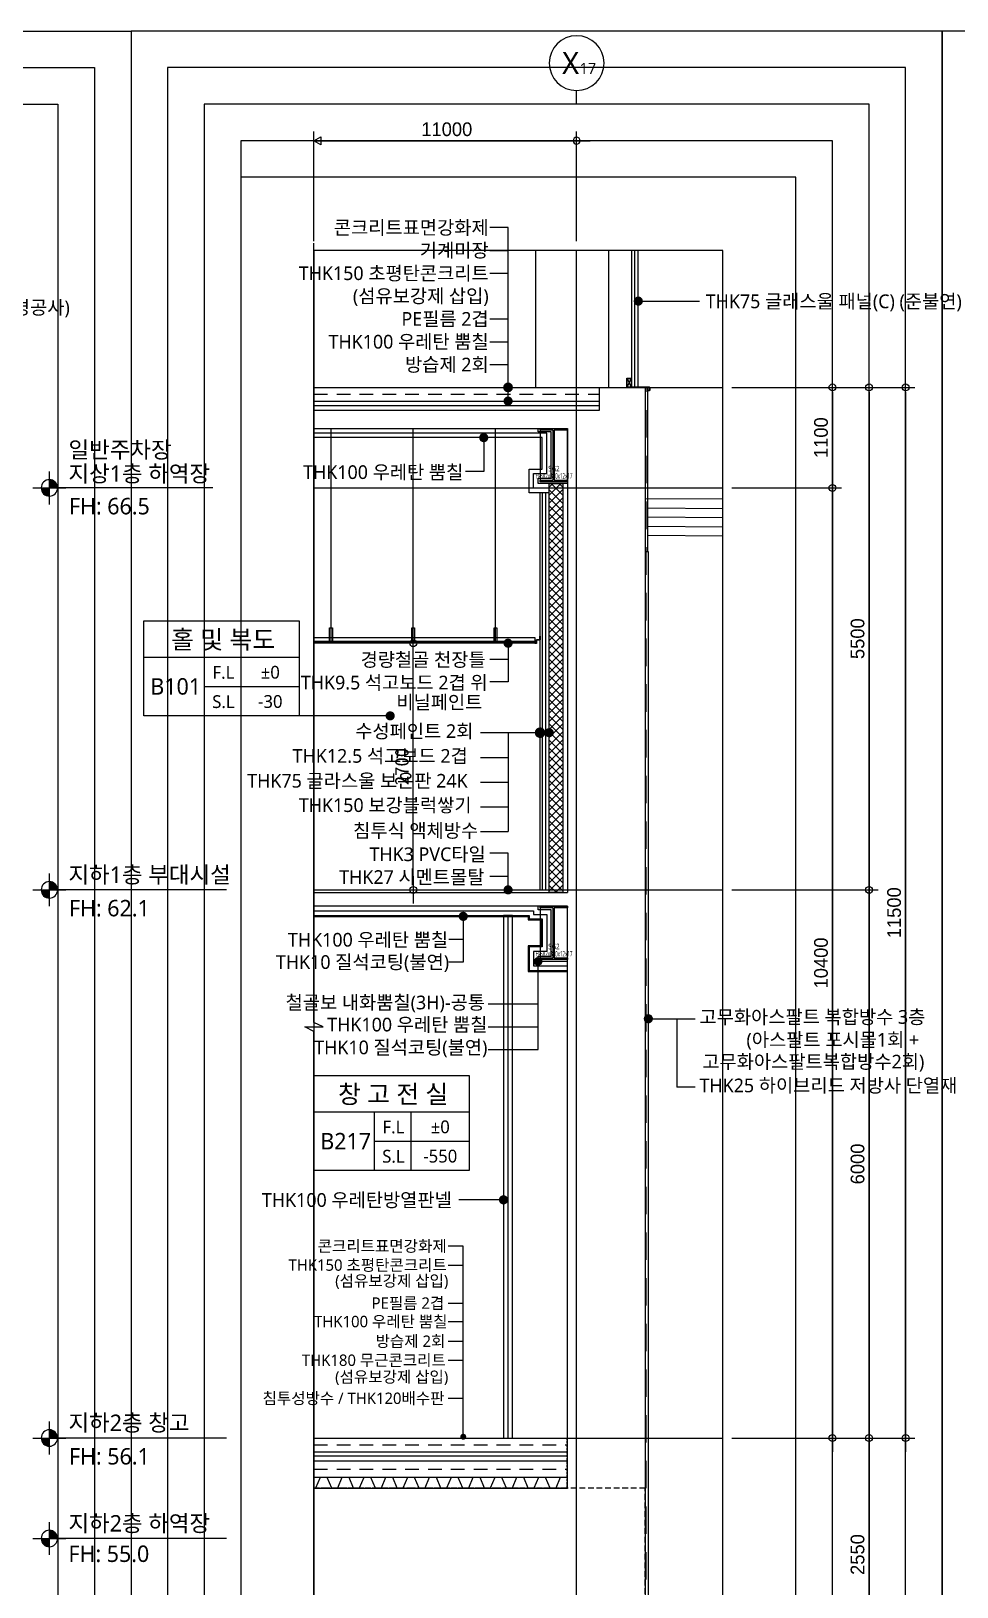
# Model space of a CAD drawing. Header units: millimetres. Extents: x 43197023 to 43466355, y 1341521 to 1420690.
# Drawn here: x 43443980 to 43454109, y 1351411 to 1368440 of the extents above; entities that cross this region are included whole.
import ezdxf
from ezdxf.enums import TextEntityAlignment as Align

# ---------------------------------------------------------------- set-up
doc = ezdxf.new("R2010")
doc.units = ezdxf.units.MM
doc.header["$LTSCALE"] = 1000
doc.header["$MEASUREMENT"] = 0
doc.header["$PDSIZE"] = -10
doc.linetypes.add('HID', pattern=[2.5, 1.5, -1])
doc.linetypes.add('HIDDEN2', pattern=[0.1875, 0.125, -0.0625])
doc.layers.get('0').update_dxf_attribs({"linetype": 'CONTINUOUS'})
doc.layers.get('Defpoints').update_dxf_attribs({"color": 171, "linetype": 'CONTINUOUS'})
for name, color, linetype in [('02-COL', 2, 'CONTINUOUS'), ('cen', 1, 'CONTINUOUS'), ('CON', 2, 'CONTINUOUS'), ('ELE5', 254, 'CONTINUOUS'), ('ELE6', 8, 'CONTINUOUS'), ('FIN', 9, 'CONTINUOUS'), ('FIN(내화피복)', 8, 'CONTINUOUS'), ('FIN(패널-100우레탄 방열)', 3, 'CONTINUOUS'), ('FIN(패널-T75 글라스울)', 6, 'CONTINUOUS'), ('FIN-2', 9, 'CONTINUOUS'), ('FIN-5', 6, 'CONTINUOUS'), ('HAT', 253, 'CONTINUOUS'), ('HAT-252', 252, 'CONTINUOUS'), ('INS', 9, 'BATTING'), ('KZ_횡단_계획선', 3, 'CONTINUOUS'), ('LED', 7, 'CONTINUOUS'), ('NDIM', 7, 'CONTINUOUS'), ('STEEL', 5, 'CONTINUOUS'), ('STL', 3, 'CONTINUOUS'), ('SYM', 7, 'CONTINUOUS'), ('SYM(AXIS)', 7, 'CONTINUOUS'), ('TEXT(AXIS)', 2, 'CONTINUOUS'), ('TEXT(MIN)', 7, 'CONTINUOUS'), ('TEXT(노트)', 7, 'CONTINUOUS'), ('TEXT(실명)', 3, 'CONTINUOUS'), ('TEXT-기입', 6, 'CONTINUOUS'), ('TITLE', 7, 'CONTINUOUS'), ('WALL', 3, 'CONTINUOUS'), ('WALL-석고보드', 7, 'CONTINUOUS'), ('wire-meshes', 1, 'CONTINUOUS'), ('배수판', 5, 'CONTINUOUS'), ('스틸', 8, 'CONTINUOUS')]:
    doc.layers.add(name, color=color, linetype=linetype)
doc.styles.add('CGS', font='cgse', dxfattribs={"bigfont": 'cgs'})
doc.styles.add('TE', font='malgun_0.ttf')
doc.styles.add('나눔바른고딕', font='NanumBarunGothic.ttf')
doc.linetypes.add('BATTING', pattern='A,0.0001,-0.1,[134,ltypeshp.shx,S=0.1,R=0,X=-0.1,Y=0],-0.2,[134,ltypeshp.shx,S=0.1,R=180,X=0.1,Y=0],-0.1', length=0.4001)
doc.dimstyles.new('NDIM 1200', dxfattribs={"dimscale": 500, "dimtxt": 3, "dimasz": 1, "dimexe": 2, "dimexo": 2, "dimgap": 1, "dimtad": 1, "dimdec": 0, "dimdsep": 46, "dimtxsty": 'CGS', "dimblk": 'DOT0', "dimcen": 1, "dimdle": 8, "dimclrd": 2, "dimclre": 2, "dimclrt": 2, "dimadec": 0, "dimazin": 0, "dimtfac": 1, "dimtdec": 0, "dimtix": 1, "dimtmove": 2, "dimatfit": 3, "dimldrblk": 'DOT0', "dimfxl": 1, "dimtolj": 1, "dimtzin": 0, "dimlwd": -1, "dimlwe": -1, "dimarcsym": 0})

# ---------------------------------------------------------------- blocks, each defined once
blk = doc.blocks.new('A$C19853FC8')
at = {"layer": 'SYM'}
for p, q in [((1800, 0), (1800, 3600)), ((3600, 1800), (0, 1800))]:
    blk.add_line(p, q, dxfattribs=at)
blk.add_circle((1800, 1800), 900, dxfattribs=at)
for points in [[(900, 1800), (1800, 2700), (914, 1959), (1643, 2686)], [(914, 1959), (1643, 2686), (954, 2112), (1492, 2646)], [(954, 2112), (1492, 2646), (1025, 2260), (1346, 2576)], [(1025, 2260), (1346, 2576), (1109, 2378), (1222, 2491)], [(1800, 900), (2700, 1800), (1959, 914), (2686, 1643)], [(1959, 914), (2686, 1643), (2112, 954), (2646, 1492)], [(2112, 954), (2646, 1492), (2260, 1025), (2576, 1346)], [(2260, 1025), (2576, 1346), (2378, 1109), (2491, 1222)]]:
    blk.add_solid(points, dxfattribs=at)
at = {"layer": 'SYM', "linetype": 'Continuous'}
for points in [[(1800, 2700), (1800, 1800), (900, 1800)], [(2700, 1800), (1800, 900), (1800, 1800)]]:
    blk.add_solid(points, dxfattribs=at)
blk = doc.blocks.new('DOT0')
blk.add_line((-3, 0), (3, 0))
at = {"color": 6}
blk.add_circle((0, 0), 0.75, dxfattribs=at)
blk = doc.blocks.new('*D414')
at = {"layer": 'Defpoints', "transparency": 16777216}
for p, q in [((43448161, 1359090), (43448161, 1361690)), ((43448261, 1361740), (43448261, 1361740)), ((43448261, 1359040), (43448261, 1359040))]:
    blk.add_line(p, q, dxfattribs=at)
at = {"layer": 'Defpoints', "color": 0, "transparency": 16777216}
for p in [(43448161, 1361740), (43448161, 1361740), (43448161, 1359040)]:
    blk.add_point(p, dxfattribs=at)
at = {"layer": 'Defpoints', "transparency": 16777216, "xscale": 50, "yscale": 50, "zscale": 50}
for p, rotation in [((43448161, 1361740), 90), ((43448161, 1359040), 270)]:
    blk.add_blockref('DOT0', p, dxfattribs=dict(at, rotation=rotation))
at = {"layer": 'Defpoints', "transparency": 16777216, "insert": (43448036, 1360390), "char_height": 150, "attachment_point": 5, "rotation": 90}
blk.add_mtext('\\A1;2700', dxfattribs=at)
blk = doc.blocks.new('*U413')
at = {"layer": 'Defpoints'}
for p, q in [((-150, 274), (-150, -274)), ((150, -274), (150, 274)), ((-6, 0), (6, 0))]:
    blk.add_line(p, q, dxfattribs=at)
at = {"layer": 'STEEL', "color": 0, "linetype": 'ByBlock', "ltscale": 0.5}
for p, q in [((-6, 274), (-150, 274)), ((-6, -274), (-6, 274)), ((150, 274), (6, 274)), ((6, 274), (6, -274)), ((-150, -274), (-6, -274)), ((6, -274), (150, -274))]:
    blk.add_line(p, q, dxfattribs=at)
for points in [[(-150, 274), (-150, 291), (150, 291), (150, 274)], [(150, -274), (150, -291), (-150, -291), (-150, -274)]]:
    blk.add_lwpolyline(points, dxfattribs=at)
blk = doc.blocks.new('SG2')
at = {"layer": 'STL'}
blk.add_blockref('*U413', (0, -300), dxfattribs=at)
at = {"layer": 'Defpoints', "style": 'TE'}
for s, width, p in [('H-582x300x12x17', 0.5, (2, -528)), ('SG2', 0.7, (2, -448))]:
    blk.add_text(s, height=60, dxfattribs=dict(at, width=width)).set_placement(p, align=Align.MIDDLE_CENTER)
blk = doc.blocks.new('A$C51E23882')
at = {"layer": 'TITLE'}
blk.add_lwpolyline([(8500, 0), (0, 0), (0, 5200), (8500, 5200)], close=True, dxfattribs=at)
for points in [[(8500, 3200), (0, 3200)], [(3300, 3200), (3300, 0)], [(5300, 3200), (5300, 0)], [(3300, 1600), (8500, 1600)]]:
    blk.add_lwpolyline(points, dxfattribs=at)
at = {"layer": 'TITLE', "style": '나눔바른고딕'}
for s, p in [('F.L', (4352, 2378)), ('S.L', (4352, 778))]:
    blk.add_text(s, height=700, dxfattribs=at).set_placement(p, align=Align.MIDDLE)
blk = doc.blocks.new('A$C2F20087E')
at = {"layer": 'SYM(AXIS)'}
blk.add_line((600, 0), (600, 300), dxfattribs=at)
blk.add_circle((600, 900), 600, dxfattribs=at)
blk = doc.blocks.new('*D415')
at = {"layer": 'Defpoints', "color": 0, "ltscale": 0.4, "transparency": 16777216}
for p in [(43451548, 1364540), (43451548, 1359040), (43453148, 1359040)]:
    blk.add_point(p, dxfattribs=at)
at = {"layer": 'NDIM', "ltscale": 0.4, "transparency": 16777216}
for p, q in [((43451648, 1364540), (43453248, 1364540)), ((43453148, 1364490), (43453148, 1359090)), ((43451648, 1359040), (43453248, 1359040))]:
    blk.add_line(p, q, dxfattribs=at)
at = {"layer": 'NDIM', "ltscale": 0.4, "transparency": 16777216, "xscale": 50, "yscale": 50, "zscale": 50}
for p, rotation in [((43453148, 1364540), 90), ((43453148, 1359040), 270)]:
    blk.add_blockref('DOT0', p, dxfattribs=dict(at, rotation=rotation))
at = {"layer": 'NDIM', "ltscale": 0.4, "transparency": 16777216, "insert": (43453023, 1361790), "char_height": 150, "attachment_point": 5, "rotation": 90, "style": 'CGS'}
blk.add_mtext('\\A1;5500', dxfattribs=at)
blk = doc.blocks.new('*D416')
at = {"layer": 'Defpoints', "color": 0, "ltscale": 0.4, "transparency": 16777216}
for p in [(43451548, 1364540), (43451548, 1353040), (43453548, 1353040)]:
    blk.add_point(p, dxfattribs=at)
at = {"layer": 'NDIM', "ltscale": 0.4, "transparency": 16777216}
for p, q in [((43451648, 1364540), (43453648, 1364540)), ((43453548, 1364490), (43453548, 1353090)), ((43451648, 1353040), (43453648, 1353040))]:
    blk.add_line(p, q, dxfattribs=at)
at = {"layer": 'NDIM', "ltscale": 0.4, "transparency": 16777216, "xscale": 50, "yscale": 50, "zscale": 50}
for p, rotation in [((43453548, 1364540), 90), ((43453548, 1353040), 270)]:
    blk.add_blockref('DOT0', p, dxfattribs=dict(at, rotation=rotation))
at = {"layer": 'NDIM', "ltscale": 0.4, "transparency": 16777216, "insert": (43453423, 1358790), "char_height": 150, "attachment_point": 5, "rotation": 90, "style": 'CGS'}
blk.add_mtext('\\A1;11500', dxfattribs=at)
blk = doc.blocks.new('*D417')
at = {"layer": 'Defpoints', "color": 0, "ltscale": 0.4, "transparency": 16777216}
for p in [(43451548, 1359040), (43451548, 1353040), (43453148, 1353040)]:
    blk.add_point(p, dxfattribs=at)
at = {"layer": 'NDIM', "ltscale": 0.4, "transparency": 16777216}
for p, q in [((43451648, 1359040), (43453248, 1359040)), ((43453148, 1358990), (43453148, 1353090)), ((43451648, 1353040), (43453248, 1353040))]:
    blk.add_line(p, q, dxfattribs=at)
at = {"layer": 'NDIM', "ltscale": 0.4, "transparency": 16777216, "xscale": 50, "yscale": 50, "zscale": 50}
for p, rotation in [((43453148, 1359040), 90), ((43453148, 1353040), 270)]:
    blk.add_blockref('DOT0', p, dxfattribs=dict(at, rotation=rotation))
at = {"layer": 'NDIM', "ltscale": 0.4, "transparency": 16777216, "insert": (43453023, 1356040), "char_height": 150, "attachment_point": 5, "rotation": 90, "style": 'CGS'}
blk.add_mtext('\\A1;6000', dxfattribs=at)
blk = doc.blocks.new('*D418')
at = {"layer": 'Defpoints', "color": 0, "ltscale": 0.4, "transparency": 16777216}
for p in [(43451548, 1364540), (43451548, 1363440), (43452748, 1363440)]:
    blk.add_point(p, dxfattribs=at)
at = {"layer": 'NDIM', "ltscale": 0.4, "transparency": 16777216}
for p, q in [((43451648, 1364540), (43452848, 1364540)), ((43452748, 1364490), (43452748, 1363490)), ((43451648, 1363440), (43452848, 1363440))]:
    blk.add_line(p, q, dxfattribs=at)
at = {"layer": 'NDIM', "ltscale": 0.4, "transparency": 16777216, "xscale": 50, "yscale": 50, "zscale": 50}
for p, rotation in [((43452748, 1364540), 90), ((43452748, 1363440), 270)]:
    blk.add_blockref('DOT0', p, dxfattribs=dict(at, rotation=rotation))
at = {"layer": 'NDIM', "ltscale": 0.4, "transparency": 16777216, "insert": (43452623, 1363990), "char_height": 150, "attachment_point": 5, "rotation": 90, "style": 'CGS'}
blk.add_mtext('\\A1;1100', dxfattribs=at)
blk = doc.blocks.new('*D419')
at = {"layer": 'Defpoints', "color": 0, "ltscale": 0.4, "transparency": 16777216}
for p in [(43451548, 1363440), (43451548, 1353040), (43452748, 1353040)]:
    blk.add_point(p, dxfattribs=at)
at = {"layer": 'NDIM', "ltscale": 0.4, "transparency": 16777216}
for p, q in [((43451648, 1363440), (43452848, 1363440)), ((43452748, 1363390), (43452748, 1353090)), ((43451648, 1353040), (43452848, 1353040))]:
    blk.add_line(p, q, dxfattribs=at)
at = {"layer": 'NDIM', "ltscale": 0.4, "transparency": 16777216, "xscale": 50, "yscale": 50, "zscale": 50}
for p, rotation in [((43452748, 1363440), 90), ((43452748, 1353040), 270)]:
    blk.add_blockref('DOT0', p, dxfattribs=dict(at, rotation=rotation))
at = {"layer": 'NDIM', "ltscale": 0.4, "transparency": 16777216, "insert": (43452623, 1358240), "char_height": 150, "attachment_point": 5, "rotation": 90, "style": 'CGS'}
blk.add_mtext('\\A1;10400', dxfattribs=at)
blk = doc.blocks.new('*D420')
at = {"layer": 'Defpoints', "color": 0, "ltscale": 0.4, "transparency": 16777216}
for p in [(43451548, 1353040), (43451548, 1350490), (43453148, 1350490)]:
    blk.add_point(p, dxfattribs=at)
at = {"layer": 'NDIM', "ltscale": 0.4, "transparency": 16777216}
for p, q in [((43451648, 1353040), (43453248, 1353040)), ((43453148, 1352990), (43453148, 1350540)), ((43451648, 1350490), (43453248, 1350490))]:
    blk.add_line(p, q, dxfattribs=at)
at = {"layer": 'NDIM', "ltscale": 0.4, "transparency": 16777216, "xscale": 50, "yscale": 50, "zscale": 50}
for p, rotation in [((43453148, 1353040), 90), ((43453148, 1350490), 270)]:
    blk.add_blockref('DOT0', p, dxfattribs=dict(at, rotation=rotation))
at = {"layer": 'NDIM', "ltscale": 0.4, "transparency": 16777216, "insert": (43453023, 1351765), "char_height": 150, "attachment_point": 5, "rotation": 90, "style": 'CGS'}
blk.add_mtext('\\A1;2550', dxfattribs=at)

msp = doc.modelspace()

# ---------------------------------------------------------------- hatches: boundary and pattern name
at = {"ltscale": 10000}
h = msp.add_hatch(color=256, dxfattribs=at)
h.dxf.hatch_style = 1
edge = h.paths.add_edge_path()
edge.add_arc((43449527.4, 1358257.2), 41.7, -180, 180)
at = {"layer": 'HAT', "ltscale": 10000}
h = msp.add_hatch(dxfattribs=at)
h.set_pattern_fill('ANSI37', color=256, scale=500)
h.paths.add_polyline_path([(43449798.4, 1363487.2), (43449798.4, 1359010.2), (43449648.4, 1359010.2), (43449648.4, 1363487.2)])
at = {"layer": 'LED'}
h = msp.add_hatch(color=256, dxfattribs=at)
h.dxf.hatch_style = 1
edge = h.paths.add_edge_path()
edge.add_arc((43449198.4, 1364540.2), 54, 0, 360)

# ---------------------------------------------------------------- linework, layer by layer
at = {"color": 1, "linetype": 'ByBlock'}
for p, q in [((43450500.7, 1364637.9), (43450546.1, 1364542.5)), ((43450500.7, 1364542.5), (43450546.1, 1364637.9))]:
    msp.add_line(p, q, dxfattribs=at)
at = {"color": 6}
msp.add_lwpolyline([(43447073.4, 1367240.2), (43447148.4, 1367283.5), (43447148.4, 1367196.9)], close=True, dxfattribs=at)
at = {"ltscale": 0.1}
for points in [[(43450728.4, 1363221.8), (43451548.4, 1363215.2)], [(43450728.4, 1363121.8), (43451548.4, 1363115.1)], [(43450728.4, 1363021.8), (43451548.4, 1363015.1)], [(43450728.4, 1362921.8), (43451548.4, 1362915.1)]]:
    msp.add_lwpolyline(points, dxfattribs=at)
at = {"layer": 'cen', "ltscale": 0.1}
msp.add_line((43449948.4, 1349040.2), (43449948.4, 1366040.2), dxfattribs=at)
at = {"layer": 'cen', "ltscale": 5}
for p, q in [((43447073.4, 1364540.2), (43451548.4, 1364540.2)), ((43447073.4, 1363440.2), (43451548.4, 1363440.2)), ((43447073.4, 1359040.2), (43451548.4, 1359040.2)), ((43447073.4, 1353040.2), (43451548.4, 1353040.2))]:
    msp.add_line(p, q, dxfattribs=at)
at = {"layer": 'CON', "ltscale": 0.1}
msp.add_line((43447073.4, 1352490.2), (43449848.4, 1352490.2), dxfattribs=at)
for points in [[(43447073.4, 1364290.2), (43450198.4, 1364290.2), (43450198.4, 1364540.2)], [(43450198.4, 1364540.2), (43450698.4, 1364540.2), (43450698.4, 1350490.2)], [(43447073.4, 1364090.2), (43449848.4, 1364090.2), (43449848.4, 1359010.2)]]:
    msp.add_lwpolyline(points, dxfattribs=at)
at = {"layer": 'CON', "ltscale": 1000}
for points in [[(43447073.4, 1359010.2), (43449848.4, 1359010.2)], [(43449848.4, 1352490.2), (43449848.4, 1358860.2), (43447073.4, 1358860.2)]]:
    msp.add_lwpolyline(points, dxfattribs=at)
at = {"layer": 'Defpoints', "ltscale": 10000}
for points in [[(43436198.4, 1368440.2), (43445073.4, 1368440.2), (43445073.4, 1346640.2), (43436198.4, 1346640.2)], [(43453948.4, 1368440.2), (43445073.4, 1368440.2), (43445073.4, 1346640.2), (43453948.4, 1346640.2)], [(43462823.4, 1368440.2), (43453948.4, 1368440.2), (43453948.4, 1346640.2), (43462823.4, 1346640.2)], [(43436598.4, 1368040.2), (43444673.4, 1368040.2), (43444673.4, 1347040.2), (43436598.4, 1347040.2)], [(43453548.4, 1368040.2), (43445473.4, 1368040.2), (43445473.4, 1347040.2), (43453548.4, 1347040.2)], [(43436998.4, 1367640.2), (43444273.4, 1367640.2), (43444273.4, 1347440.2), (43436998.4, 1347440.2)], [(43453148.4, 1367640.2), (43445873.4, 1367640.2), (43445873.4, 1347440.2), (43453148.4, 1347440.2)], [(43452748.4, 1367240.2), (43446273.4, 1367240.2), (43446273.4, 1347840.2), (43452748.4, 1347840.2)], [(43452348.4, 1366840.2), (43446273.4, 1366840.2), (43446273.4, 1348240.2), (43452348.4, 1348240.2)], [(43451548.4, 1366040.2), (43447073.4, 1366040.2), (43447073.4, 1349040.2), (43451548.4, 1349040.2)]]:
    msp.add_lwpolyline(points, close=True, dxfattribs=at)
at = {"layer": 'Defpoints', "linetype": 'HIDDEN2', "ltscale": 0.5}
msp.add_lwpolyline([(43447073.4, 1350490.2), (43450698.4, 1350490.2), (43450698.4, 1352490.2), (43447073.4, 1352490.2)], dxfattribs=at)
at = {"layer": 'ELE5', "ltscale": 1000}
msp.add_lwpolyline([(43450298.4, 1366040.2), (43450298.4, 1364540.2)], dxfattribs=at)
at = {"layer": 'ELE6', "ltscale": 0.1}
msp.add_lwpolyline([(43449498.4, 1366040.2), (43449498.4, 1364540.2)], dxfattribs=at)
at = {"layer": 'FIN', "ltscale": 0.1}
msp.add_line((43450728.4, 1362740.2), (43450698.4, 1362740.2), dxfattribs=at)
at = {"layer": 'FIN'}
for p, q in [((43447073.4, 1352890.2), (43449848.4, 1352890.2)), ((43447073.4, 1352790.2), (43449848.4, 1352790.2)), ((43447073.4, 1352610.2), (43449848.4, 1352610.2))]:
    msp.add_line(p, q, dxfattribs=at)
for points in [[(43447073.4, 1364540.2), (43450198.4, 1364540.2)], [(43447073.4, 1364390.2), (43450198.4, 1364390.2)], [(43447073.4, 1359040.2), (43449648.4, 1359040.2)], [(43447073.4, 1353040.2), (43449848.4, 1353040.2)]]:
    msp.add_lwpolyline(points, dxfattribs=at)
at = {"layer": 'FIN', "ltscale": 0.1}
msp.add_lwpolyline([(43450728.4, 1362740.2), (43450728.4, 1364540.2), (43450698.4, 1364540.2)], dxfattribs=at)
at = {"layer": 'FIN(내화피복)', "ltscale": 10000}
for points in [[(43449848.4, 1363487.2), (43449527.4, 1363487.2), (43449527.4, 1363546.2), (43449671.4, 1363546.2), (43449671.4, 1364052.2), (43449527.4, 1364052.2), (43449527.4, 1364090.2)], [(43449848.4, 1358257.2), (43449527.4, 1358257.2), (43449527.4, 1358316.2), (43449671.4, 1358316.2), (43449671.4, 1358822.2), (43449527.4, 1358822.2), (43449527.4, 1358860.2)]]:
    msp.add_lwpolyline(points, dxfattribs=at)
at = {"layer": 'FIN(패널-100우레탄 방열)', "ltscale": 0.1}
msp.add_lwpolyline([(43449148.4, 1353040.2), (43449248.4, 1353040.2), (43449248.4, 1358760.2), (43449148.4, 1358760.2)], close=True, dxfattribs=at)
at = {"layer": 'FIN(패널-T75 글라스울)', "ltscale": 0.1}
msp.add_lwpolyline([(43450548.4, 1366040.2), (43450548.4, 1364542.6), (43450623.4, 1364542.6), (43450623.4, 1366040.2)], dxfattribs=at)
at = {"layer": 'FIN-2'}
for p, q in [((43447260.9, 1361760.2), (43447260.9, 1364090.2)), ((43448160.9, 1361760.2), (43448160.9, 1364090.2)), ((43449060.9, 1361760.2), (43449060.9, 1364090.2)), ((43449496.4, 1361798.2), (43447073.4, 1361798.2)), ((43449496.4, 1361760.2), (43447073.4, 1361760.2)), ((43449508.4, 1361746.2), (43447073.4, 1361746.2)), ((43449508.4, 1361740.2), (43447073.4, 1361740.2)), ((43449496.4, 1361760.2), (43449496.4, 1361798.2))]:
    msp.add_line(p, q, dxfattribs=at)
at = {"layer": 'FIN-2', "ltscale": 0.1}
msp.add_lwpolyline([(43450733.4, 1350490.2), (43450733.4, 1362740.2), (43450728.4, 1362740.2)], dxfattribs=at)
at = {"layer": 'FIN-2'}
for points in [[(43447245.9, 1361910.2), (43447275.9, 1361910.2), (43447275.9, 1361760.2), (43447245.9, 1361760.2)], [(43448145.9, 1361910.2), (43448175.9, 1361910.2), (43448175.9, 1361760.2), (43448145.9, 1361760.2)], [(43449045.9, 1361910.2), (43449075.9, 1361910.2), (43449075.9, 1361760.2), (43449045.9, 1361760.2)]]:
    msp.add_lwpolyline(points, close=True, dxfattribs=at)
msp.add_lwpolyline([(43449490.4, 1361738.2), (43449490.4, 1361740.2), (43449508.4, 1361740.2), (43449508.4, 1361778.2), (43449546.4, 1361778.2), (43449546.4, 1361818.2), (43449548.4, 1361818.2), (43449548.4, 1361776.2), (43449510.4, 1361776.2), (43449510.4, 1361738.2), (43449490.4, 1361738.2)], dxfattribs=at)
at = {"layer": 'FIN-5', "ltscale": 0.1}
for points in [[(43447073.4, 1358760.2), (43449427.4, 1358760.2), (43449427.4, 1358722.2), (43449571.4, 1358722.2), (43449571.4, 1358416.2), (43449427.4, 1358416.2), (43449427.4, 1358157.2), (43449848.4, 1358157.2)], [(43447073.4, 1358750.2), (43449417.4, 1358750.2), (43449417.4, 1358712.2), (43449561.4, 1358712.2), (43449561.4, 1358426.2), (43449417.4, 1358426.2), (43449417.4, 1358147.2), (43449848.4, 1358147.2)]]:
    msp.add_lwpolyline(points, dxfattribs=at)
at = {"layer": 'HAT-252', "linetype": 'HID', "ltscale": 0.2}
msp.add_lwpolyline([(43450708.4, 1350490.2), (43450708.4, 1364539.2)], dxfattribs=at)
at = {"layer": 'HAT-252', "linetype": 'HIDDEN2', "ltscale": 0.2}
msp.add_lwpolyline([(43447073.4, 1352495.2), (43449843.4, 1352495.2), (43449843.4, 1353040.2)], dxfattribs=at)
at = {"layer": 'INS', "ltscale": 0.09}
for p, q in [((43450585.9, 1364542.6), (43450585.9, 1366040.2)), ((43449610.9, 1359040.2), (43449610.9, 1363387.2))]:
    msp.add_line(p, q, dxfattribs=at)
at = {"layer": 'INS', "ltscale": 0.12}
msp.add_line((43449198.4, 1353040.2), (43449198.4, 1358760.2), dxfattribs=at)
for points in [[(43450198.4, 1364340.2), (43447073.4, 1364340.2)], [(43449648.4, 1363437.2), (43449477.4, 1363437.2), (43449477.4, 1363596.2), (43449621.4, 1363596.2), (43449621.4, 1364040.2), (43447073.4, 1364040.2)], [(43447073.4, 1358810.2), (43449477.4, 1358810.2), (43449477.4, 1358772.2), (43449621.4, 1358772.2), (43449621.4, 1358366.2), (43449477.4, 1358366.2), (43449477.4, 1358207.2), (43449848.4, 1358207.2)], [(43449848.4, 1352840.2), (43447073.4, 1352840.2)]]:
    msp.add_lwpolyline(points, dxfattribs=at)
at = {"layer": 'INS', "linetype": 'Continuous', "ltscale": 0.12}
msp.add_lwpolyline([(43449648.4, 1363387.2), (43449427.4, 1363387.2), (43449427.4, 1363646.2), (43449571.4, 1363646.2), (43449571.4, 1363990.2), (43447073.4, 1363990.2)], dxfattribs=at)
at = {"layer": 'KZ_횡단_계획선'}
msp.add_lwpolyline([(43451548.4, 1363315.2), (43450698.4, 1363322)], dxfattribs=at)
at = {"layer": 'LED', "ltscale": 10000}
for p, q in [((43449198.4, 1360760.7), (43449198.4, 1359680.7)), ((43448898.4, 1360490.7), (43449198.4, 1360490.7)), ((43448898.4, 1360220.7), (43449198.4, 1360220.7)), ((43448898.4, 1359950.7), (43449198.4, 1359950.7)), ((43448898.4, 1359680.7), (43449198.4, 1359680.7)), ((43449527.4, 1357292.8), (43449527.4, 1358257.2)), ((43448982.3, 1357792.8), (43449527.4, 1357792.8)), ((43448982.3, 1357542.8), (43449527.4, 1357542.8)), ((43448982.3, 1357292.8), (43449527.4, 1357292.8))]:
    msp.add_line(p, q, dxfattribs=at)
at = {"layer": 'LED'}
for p in [(43451044.5, 1357629.5), (43451246.9, 1356879.5)]:
    msp.add_line(p, (43451044.5, 1356879.5), dxfattribs=at)
for points, const_width in [([(43449548.4, 1360735.9, -1), (43449548.4, 1360785.4, -1)], 66), ([(43448707.8, 1353038.1, -1), (43448707.8, 1353070.7, -1)], 32.6)]:
    msp.add_lwpolyline(points, format="xyb", close=True, dxfattribs=dict(at, const_width=const_width))
at = {"layer": 'LED', "ltscale": 10000}
msp.add_circle((43449527.4, 1358257.2), 41.7, dxfattribs=at)
at = {"layer": 'NDIM', "ltscale": 0.4}
for p, q in [((43447073.4, 1366140.2), (43447073.4, 1367340.2)), ((43449948.4, 1366140.2), (43449948.4, 1367340.2)), ((43447073.4, 1367240.2), (43449898.4, 1367240.2))]:
    msp.add_line(p, q, dxfattribs=at)
at = {"layer": 'SYM', "ltscale": 1000}
for p, q in [((43445967.2, 1363440.2), (43444179.5, 1363440.2)), ((43446117.9, 1359040.2), (43444179.5, 1359040.2)), ((43446117.9, 1353040.2), (43444179.5, 1353040.2)), ((43446117.9, 1351940.2), (43444179.5, 1351940.2))]:
    msp.add_line(p, q, dxfattribs=at)
at = {"layer": 'SYM', "color": 8}
msp.add_lwpolyline([(43447073.4, 1348960.2), (43447073.5, 1357490.2), (43446973.4, 1357540.2), (43447173.4, 1357540.2), (43447073.4, 1357590.2), (43447073.4, 1366120.2)], dxfattribs=at)
at = {"layer": 'TEXT(MIN)', "ltscale": 10000}
for p, q in [((43448998.4, 1366040.2), (43449198.4, 1366040.2)), ((43448998.4, 1365790.2), (43449198.4, 1365790.2)), ((43448998.4, 1365290.2), (43449198.4, 1365290.2)), ((43448998.4, 1365040.2), (43449198.4, 1365040.2)), ((43448998.4, 1364790.2), (43449198.4, 1364790.2)), ((43448998.4, 1361567.3), (43449198.4, 1361567.3)), ((43448998.4, 1359190.2), (43449198.4, 1359190.2)), ((43448550.2, 1358499.6), (43448707.8, 1358499.6)), ((43448541.1, 1354933.6), (43448707.8, 1354933.6)), ((43448541.1, 1354516.9), (43448707.8, 1354516.9)), ((43448541.1, 1354315.1), (43448707.8, 1354315.1)), ((43448541.1, 1354100.2), (43448707.8, 1354100.2)), ((43448541.1, 1353891.9), (43448707.8, 1353891.9)), ((43448541.1, 1353475.2), (43448707.8, 1353475.2))]:
    msp.add_line(p, q, dxfattribs=at)
at = {"layer": 'WALL', "ltscale": 0.1}
msp.add_lwpolyline([(43449798.4, 1363487.2), (43449798.4, 1359010.2), (43449648.4, 1359010.2), (43449648.4, 1363487.2)], close=True, dxfattribs=at)
at = {"layer": 'WALL-석고보드', "ltscale": 0.1}
for p, q in [((43449548.4, 1359040.2), (43449548.4, 1363387.2)), ((43449573.4, 1359040.2), (43449573.4, 1363387.2))]:
    msp.add_line(p, q, dxfattribs=at)
at = {"layer": 'wire-meshes', "linetype": 'HID', "ltscale": 0.1}
for p, q in [((43447073.4, 1364465.2), (43450198.4, 1364465.2)), ((43447073.4, 1352965.2), (43449848.4, 1352965.2)), ((43447073.4, 1352700.2), (43449848.4, 1352700.2))]:
    msp.add_line(p, q, dxfattribs=at)
at = {"layer": '배수판'}
msp.add_lwpolyline([(43447073.4, 1352495.2), (43447096.4, 1352495.2), (43447145.6, 1352610.2), (43447215.8, 1352610.2), (43447265, 1352495.2), (43447335.3, 1352495.2), (43447384.4, 1352610.2), (43447454.7, 1352610.2), (43447503.9, 1352495.2), (43447574.1, 1352495.2), (43447623.3, 1352610.2), (43447693.6, 1352610.2), (43447742.7, 1352495.2), (43447813, 1352495.2), (43447862.2, 1352610.2), (43447932.4, 1352610.2), (43447981.6, 1352495.2), (43448051.9, 1352495.2), (43448101, 1352610.2), (43448171.3, 1352610.2), (43448220.5, 1352495.2), (43448290.7, 1352495.2), (43448339.9, 1352610.2), (43448410.2, 1352610.2), (43448459.3, 1352495.2), (43448529.6, 1352495.2), (43448578.8, 1352610.2), (43448649, 1352610.2), (43448698.2, 1352495.2), (43448768.5, 1352495.2), (43448817.6, 1352610.2), (43448887.9, 1352610.2), (43448937.1, 1352495.2), (43449007.3, 1352495.2), (43449056.5, 1352610.2), (43449126.8, 1352610.2), (43449175.9, 1352495.2), (43449246.2, 1352495.2), (43449295.4, 1352610.2), (43449365.7, 1352610.2), (43449414.8, 1352495.2), (43449485.1, 1352495.2), (43449534.2, 1352610.2), (43449604.5, 1352610.2), (43449653.7, 1352495.2), (43449724, 1352495.2), (43449773.1, 1352610.2), (43449843.4, 1352610.2)], dxfattribs=at)
at = {"layer": '스틸', "color": 6, "linetype": 'ByBlock'}
for points in [[(43450498.4, 1364540.2), (43450498.4, 1364640.2), (43450548.4, 1364640.2), (43450548.4, 1364540.2)], [(43450500.7, 1364542.5), (43450500.7, 1364637.9), (43450546.1, 1364637.9), (43450546.1, 1364542.5)], [(43450547.4, 1364594.6), (43450548.4, 1364594.6), (43450548.4, 1364542.6), (43450748.4, 1364542.6), (43450748.4, 1364504.6), (43450728.4, 1364504.6), (43450728.4, 1364505.6), (43450747.4, 1364505.6), (43450747.4, 1364541.6), (43450547.4, 1364541.6)]]:
    msp.add_lwpolyline(points, close=True, dxfattribs=at)

# ---------------------------------------------------------------- block references
for name, p, xscale, yscale, zscale in [('A$C2F20087E', (43450248.4, 1367640.2), -0.5000000000000027, 0.5000000000000027, 0.5000000000000027), ('A$C51E23882', (43445213.4, 1360944.8), 0.2, 0.2, 0.2), ('A$C51E23882', (43447073.4, 1355968.4), 0.2, 0.2, 0.2)]:
    msp.add_blockref(name, p, dxfattribs=dict(xscale=xscale, yscale=yscale, zscale=zscale))
at = {"ltscale": 1000, "xscale": -0.09999999999999998, "yscale": 0.09999999999999998, "zscale": 0.09999999999999998}
for p in [(43444359.5, 1363260.2), (43444359.5, 1358860.2), (43444359.5, 1352860.2), (43444359.5, 1351760.2)]:
    msp.add_blockref('A$C19853FC8', p, dxfattribs=at)
at = {"layer": '02-COL', "ltscale": 0.1}
for p in [(43449698.4, 1364099.2), (43449698.4, 1358869.2)]:
    msp.add_blockref('SG2', p, dxfattribs=at)
at = {"layer": 'NDIM', "ltscale": 0.4, "xscale": -50, "yscale": 50, "zscale": 50, "rotation": 180}
msp.add_blockref('DOT0', (43449948.4, 1367240.2), dxfattribs=at)

# ---------------------------------------------------------------- texts
at = {"layer": 'NDIM', "ltscale": 0.4, "insert": (43448527.8, 1367365.2), "char_height": 150, "attachment_point": 5, "style": 'CGS'}
msp.add_mtext('\\A1;11000', dxfattribs=at)
at = {"layer": 'TEXT(AXIS)', "style": '나눔바른고딕'}
for s, height, p in [('X', 240, (43449882.6, 1368092.1)), ('17', 120, (43450072.2, 1368032.2))]:
    msp.add_text(s, height=height, dxfattribs=at).set_placement(p, align=Align.MIDDLE)
for s, p in [('일반주차장', (43444387.9, 1363857.4)), ('지상1층 하역장', (43444387.9, 1363597.2)), ('FH: 66.5', (43444393.5, 1363240.2)), ('지하1층 부대시설', (43444387.9, 1359206.8)), ('FH: 62.1', (43444393.5, 1358840.2)), ('지하2층 창고', (43444387.9, 1353206.8)), ('FH: 56.1', (43444393.5, 1352840.2)), ('지하2층 하역장', (43444387.9, 1352106.8)), ('FH: 55.0', (43444387.9, 1351773.5))]:
    msp.add_text(s, height=180, dxfattribs=at).set_placement(p, align=Align.MIDDLE_LEFT)
at = {"layer": 'TEXT(MIN)', "style": '나눔바른고딕'}
for s, height, p in [('콘크리트표면강화제', 150, (43448986.1, 1366290.2)), ('기계미장', 150, (43448986.1, 1366040.2)), ('THK150 초평탄콘크리트', 150, (43448986.1, 1365790.2)), ('(섬유보강제 삽입)', 150, (43448986.1, 1365540.2)), ('THK60 인조화강석블록(조경공사)', 150, (43444402.8, 1365415.2)), ('PE필름 2겹', 150, (43448986.1, 1365290.2)), ('THK100 우레탄 뿜칠', 150, (43448986.1, 1365040.2)), ('방습제 2회', 150, (43448986.1, 1364790.2)), ('THK100 우레탄 뿜칠', 150, (43448707.9, 1363612.7)), ('경량철골 천장틀', 150, (43448953.1, 1361559.7)), ('THK9.5 석고보드 2겹 위', 150, (43448974.5, 1361309.7)), ('비닐페인트', 150, (43448917.2, 1361095)), ('THK3 PVC타일', 150, (43448953.9, 1359430.3)), ('THK27 시멘트몰탈', 150, (43448939.8, 1359180.3)), ('THK100 우레탄 뿜칠', 150, (43448542.1, 1358493.9)), ('THK10 질석코팅(불연)', 150, (43448553.5, 1358250.3)), ('철골보 내화뿜칠(3H)-공통', 150, (43448945.7, 1357807.5)), ('THK100 우레탄 뿜칠', 150, (43448972.2, 1357565.8)), ('THK10 질석코팅(불연)', 150, (43448972.2, 1357315.8)), ('콘크리트표면강화제', 125, (43448526.8, 1355141.9)), ('THK150 초평탄콘크리트', 125, (43448527.7, 1354933.6)), ('(섬유보강제 삽입)', 125, (43448544.9, 1354761.1)), ('PE필름 2겹', 125, (43448500.3, 1354516.9)), ('THK100 우레탄 뿜칠', 125, (43448535.6, 1354315.1)), ('방습제 2회', 125, (43448512, 1354100.2)), ('THK180 무근콘크리트', 125, (43448517.4, 1353891.9)), ('(섬유보강제 삽입)', 125, (43448544.1, 1353709.4)), ('침투성방수 / THK120배수판', 125, (43448503, 1353475.2))]:
    msp.add_text(s, height=height, dxfattribs=at).set_placement(p, align=Align.MIDDLE_RIGHT)
for s, p in [('THK75 글래스울 패널(C) (준불연)', (43451361, 1365482.4)), ('수성페인트 2회', (43447526.3, 1360777.5)), ('THK12.5 석고보드 2겹', (43446841.2, 1360506.7)), ('THK75 글라스울 보온판 24K', (43446344.1, 1360234.4)), ('THK150 보강블럭쌓기', (43446908.9, 1359967.5)), ('침투식 액체방수', (43447502.5, 1359689.1)), ('THK100 우레탄방열판넬', (43446504.7, 1355645.4))]:
    msp.add_text(s, height=150, dxfattribs=at).set_placement(p, align=Align.MIDDLE_LEFT)
at = {"layer": 'TEXT(노트)', "style": '나눔바른고딕'}
for s, p in [('고무화아스팔트 복합방수 3층', (43451292.9, 1357649.5)), ('(아스팔트 포시몰1회 +', (43451806.8, 1357399.5)), ('고무화아스팔트복합방수2회)', (43451323.9, 1357160)), ('THK25 하이브리드 저방사 단열재', (43451292.9, 1356899.5))]:
    msp.add_text(s, height=150, dxfattribs=at).set_placement(p, align=Align.MIDDLE_LEFT)
at = {"layer": 'TEXT(실명)', "style": '나눔바른고딕'}
for s, p in [('홀 및 복도', (43446080.9, 1361783.7)), ('창 고 전 실', (43447940.9, 1356807.2))]:
    msp.add_text(s, height=200, dxfattribs=at).set_placement(p, align=Align.MIDDLE)
at = {"layer": 'TEXT-기입', "style": '나눔바른고딕'}
for s, height, p in [('B101', 180, (43445561.6, 1361267.5)), ('±0', 140, (43446596.6, 1361422.4)), ('-30', 140, (43446596.6, 1361102.4)), ('±0', 140, (43448456.6, 1356446)), ('B217', 180, (43447421.6, 1356291.1)), ('-550', 140, (43448456.6, 1356126))]:
    msp.add_text(s, height=height, dxfattribs=at).set_placement(p, align=Align.MIDDLE)

# ---------------------------------------------------------------- dimensions: what is measured, and where the dimension line sits
at = {"layer": 'Defpoints'}
dim = msp.add_linear_dim(base=(43448160.9, 1361740.2), p1=(43448160.9, 1359040.2), p2=(43448160.9, 1361740.2), angle=90, dimstyle='NDIM 1200', override={"dimscale": 50, "dimtxt": 3, "dimtxsty": 'Standard', "dimclrd": 256, "dimclre": 256, "dimclrt": 256}, dxfattribs=at)
dim.commit()
dim.dimension.update_dxf_attribs({"geometry": '*D414', "text_midpoint": (43448035.9, 1360390.2)})
at = {"layer": 'NDIM', "ltscale": 0.4}
for base, p1, p2, angle, picture, middle in [((43453148.4, 1359040.2), (43451548.4, 1364540.2), (43451548.4, 1359040.2), 90, '*D415', (43453023.4, 1361790.2)), ((43453548.4, 1353040.2), (43451548.4, 1364540.2), (43451548.4, 1353040.2), 270, '*D416', (43453423.4, 1358790.2)), ((43452748.4, 1363440.2), (43451548.4, 1364540.2), (43451548.4, 1363440.2), 90, '*D418', (43452623.4, 1363990.2)), ((43452748.4, 1353040.2), (43451548.4, 1363440.2), (43451548.4, 1353040.2), 90, '*D419', (43452623.4, 1358240.2)), ((43453148.4, 1353040.2), (43451548.4, 1359040.2), (43451548.4, 1353040.2), 90, '*D417', (43453023.4, 1356040.2)), ((43453148.4, 1350490.2), (43451548.4, 1353040.2), (43451548.4, 1350490.2), 90, '*D420', (43453023.4, 1351765.2))]:
    dim = msp.add_linear_dim(base=base, p1=p1, p2=p2, angle=angle, dimstyle='NDIM 1200', override={"dimscale": 50, "dimclrd": 256, "dimclre": 256, "dimclrt": 256}, dxfattribs=at)
    dim.commit()
    dim.dimension.update_dxf_attribs({"geometry": picture, "text_midpoint": middle})

# ---------------------------------------------------------------- leaders
at = {"layer": 'LED', "ltscale": 10000}
for points, override in [([(43449198.4, 1364390.2), (43449198.4, 1366290.2), (43448998.4, 1366290.2)], {"dimscale": 100, "dimtad": 0, "dimclrd": 256, "dimldrblk": 'Dot'}), ([(43450623.4, 1365484.7), (43450912.3, 1365484.7), (43451292.1, 1365484.7)], {"dimscale": 100, "dimtad": 0, "dimclrd": 256, "dimldrblk": 'Dot'}), ([(43448931.8, 1363990.2), (43448931.8, 1363620.3), (43448731.8, 1363620.3)], {"dimscale": 100, "dimtad": 0, "dimclrd": 256, "dimldrblk": 'Dot'}), ([(43449198.4, 1361740.2), (43449198.4, 1361317.3), (43448998.4, 1361317.3)], {"dimscale": 100, "dimtad": 0, "dimclrd": 256, "dimldrblk": 'Dot'}), ([(43447908.4, 1360944.8), (43447426.5, 1360944.8), (43446913.4, 1360944.8)], {"dimscale": 100, "dimtad": 0, "dimclrd": 256, "dimldrblk": 'Dot'}), ([(43449648.4, 1360760.7), (43449198.4, 1360760.7), (43448898.4, 1360760.7)], {"dimscale": 100, "dimtad": 0, "dimclrd": 256, "dimldrblk": 'Dot'}), ([(43449198.4, 1359040.2), (43449198.4, 1359440.2), (43448998.4, 1359440.2)], {"dimscale": 100, "dimtad": 0, "dimclrd": 256, "dimldrblk": 'Dot'}), ([(43448707.8, 1358750.2), (43448707.8, 1358249.6), (43448550.2, 1358249.6)], {"dimscale": 100, "dimtad": 0, "dimclrd": 256, "dimldrblk": 'Dot'}), ([(43450733.4, 1357629.5), (43451044.5, 1357629.5), (43451246.9, 1357629.5)], {"dimscale": 100, "dimtad": 0, "dimclrd": 256, "dimldrblk": 'Dot'}), ([(43449148.4, 1355647.6), (43448859.5, 1355647.6), (43448659.5, 1355647.6)], {"dimscale": 100, "dimtad": 0, "dimclrd": 256, "dimldrblk": 'Dot'}), ([(43448707.8, 1353054.4), (43448707.8, 1355141.9), (43448541.1, 1355141.9)], {"dimscale": 20, "dimtad": 0, "dimclrd": 256, "dimldrblk": 'Dot'})]:
    msp.add_leader(points, dimstyle='NDIM 1200', override=override, dxfattribs=at)

doc.saveas('drawing.dxf')
